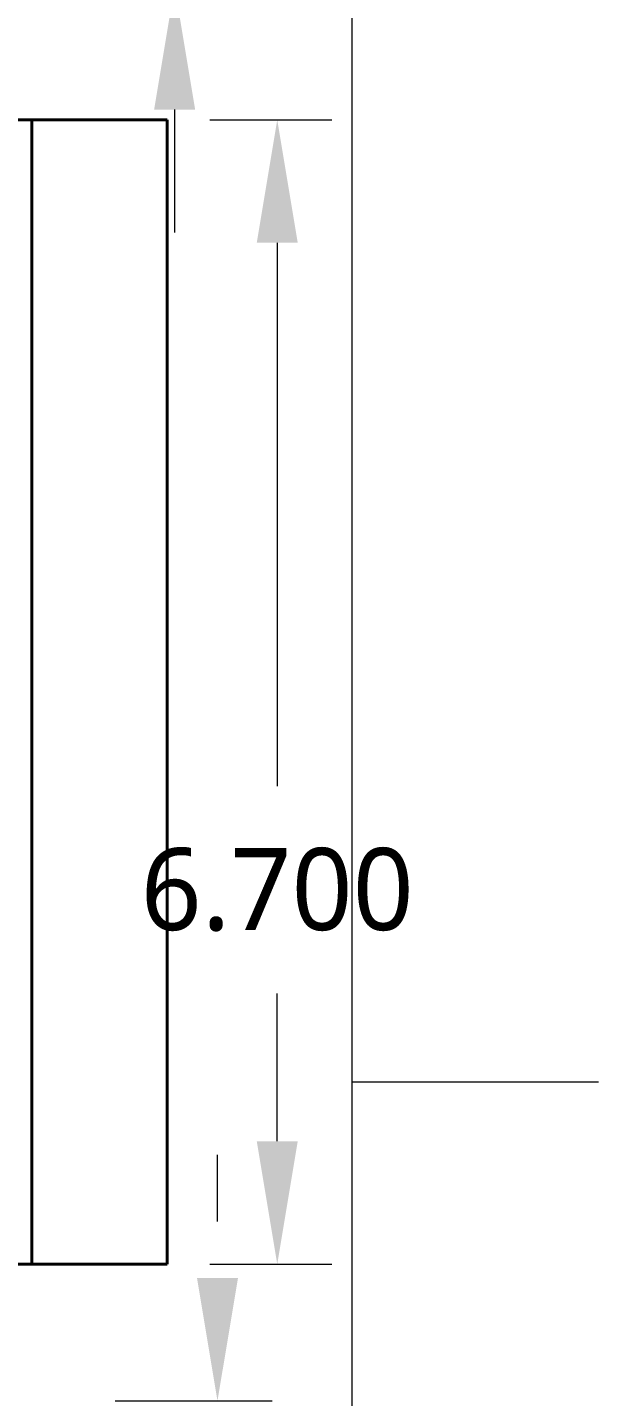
# Model space of a CAD drawing. Header units: inches. Extents: x 0 to 11, y 0 to 8.5.
# Drawn here: x 10.164 to 11, y 3.789 to 5.793 of the extents above; entities that cross this region are included whole.
import ezdxf

# ---------------------------------------------------------------- set-up
doc = ezdxf.new("R2010")
doc.units = ezdxf.units.IN
doc.header["$LTSCALE"] = 0.5
doc.header["$MEASUREMENT"] = 0
doc.header["$PDMODE"] = 33
doc.header["$PDSIZE"] = 0.03937
for name, color, linetype, lineweight in [('ANNOTATION_TEXT', 7, 'Continuous', 25), ('BORDER_FRAME', 7, 'Continuous', 15), ('BORDER_ZONES', 7, 'Continuous', 15), ('Visible', 7, 'Continuous', 40)]:
    doc.layers.add(name, color=color, linetype=linetype, lineweight=lineweight)
doc.styles.add('Onshape-Standard-Dimension', font='')
doc.styles.get('Onshape-Standard-Dimension').set_extended_font_data('Noto Sans')
doc.dimstyles.new('Onshape-Standard$0', dxfattribs={"dimtxt": 0.12, "dimasz": 0.18, "dimexe": 0.08, "dimexo": 0.0625, "dimgap": 0.09, "dimtad": 0, "dimtih": 1, "dimtoh": 1, "dimdec": 3, "dimzin": 7, "dimdsep": 46, "dimtxsty": 'Onshape-Standard-Dimension', "dimcen": 0.09, "dimclrd": 7, "dimclre": 7, "dimclrt": 7, "dimadec": 1, "dimazin": 0, "dimtfac": 1, "dimtdec": 3, "dimtofl": 0, "dimtmove": 0, "dimatfit": 3, "dimfxl": 0, "dimtolj": 1, "dimtzin": 7, "dimlwd": 13, "dimlwe": 13, "dimarcsym": 0})

# ---------------------------------------------------------------- blocks, each defined once
blk = doc.blocks.new('*D2')
at = {"layer": 'ANNOTATION_TEXT', "color": 7, "lineweight": 13}
for p, q in [((10.4312, 5.658), (10.6099, 5.658)), ((10.5299, 5.478), (10.5299, 4.6828)), ((10.5299, 4.163), (10.5299, 4.379)), ((10.4312, 3.983), (10.6099, 3.983))]:
    blk.add_line(p, q, dxfattribs=at)
at = {"layer": 'ANNOTATION_TEXT', "color": 7}
for points in [[(10.5599, 5.478), (10.4999, 5.478), (10.5299, 5.658)], [(10.4999, 4.163), (10.5599, 4.163), (10.5299, 3.983)]]:
    blk.add_solid(points, dxfattribs=at)
at = {"layer": 'Defpoints', "color": 0}
for p in [(10.3687, 5.658), (10.3687, 3.983), (10.5299, 3.983), (10.5299, 3.983)]:
    blk.add_point(p, dxfattribs=at)
at = {"layer": 'ANNOTATION_TEXT', "color": 7, "insert": (10.5299, 4.5309), "char_height": 0.12, "attachment_point": 5, "style": 'Onshape-Standard-Dimension'}
blk.add_mtext('\\A1;6.700', dxfattribs=at)
blk = doc.blocks.new('*D4')
at = {"layer": 'ANNOTATION_TEXT', "color": 7, "lineweight": 13}
for p, q in [((10.4425, 4.0455), (10.4425, 4.143)), ((10.2927, 3.783), (10.5225, 3.783)), ((10.2927, 2.283), (10.5225, 2.283)), ((10.4425, 2.103), (10.4425, 1.923))]:
    blk.add_line(p, q, dxfattribs=at)
at = {"layer": 'ANNOTATION_TEXT', "color": 7}
for points in [[(10.4125, 3.963), (10.4725, 3.963), (10.4425, 3.783)], [(10.4725, 2.103), (10.4125, 2.103), (10.4425, 2.283)]]:
    blk.add_solid(points, dxfattribs=at)
at = {"layer": 'Defpoints', "color": 0}
for p in [(10.2302, 3.783), (10.4425, 3.783), (10.4425, 3.783), (10.2302, 2.283)]:
    blk.add_point(p, dxfattribs=at)
at = {"layer": 'ANNOTATION_TEXT', "color": 7, "insert": (10.4425, 3.4563), "char_height": 0.12, "attachment_point": 5, "style": 'Onshape-Standard-Dimension'}
blk.add_mtext('\\A1;6.000', dxfattribs=at)
blk = doc.blocks.new('*D7')
at = {"layer": 'ANNOTATION_TEXT', "color": 7, "lineweight": 13}
for p, q in [((10.3798, 6.1455), (10.3798, 6.3255)), ((10.3606, 5.9655), (10.4598, 5.9655)), ((10.3606, 5.853), (10.4598, 5.853)), ((10.3798, 5.673), (10.3798, 5.493))]:
    blk.add_line(p, q, dxfattribs=at)
at = {"layer": 'ANNOTATION_TEXT', "color": 7}
for points in [[(10.3498, 6.1455), (10.4098, 6.1455), (10.3798, 5.9655)], [(10.4098, 5.673), (10.3498, 5.673), (10.3798, 5.853)]]:
    blk.add_solid(points, dxfattribs=at)
at = {"layer": 'Defpoints', "color": 0}
for p in [(10.2981, 5.9655), (10.2981, 5.853), (10.3798, 5.853), (10.3798, 5.853)]:
    blk.add_point(p, dxfattribs=at)
at = {"layer": 'ANNOTATION_TEXT', "color": 7, "insert": (10.3798, 5.9093), "char_height": 0.12, "attachment_point": 5, "style": 'Onshape-Standard-Dimension'}
blk.add_mtext('\\A1;.450', dxfattribs=at)

msp = doc.modelspace()

# ---------------------------------------------------------------- linework, layer by layer
at = {"layer": 'BORDER_FRAME'}
msp.add_line((10.639, 8.12), (10.639, 0.38), dxfattribs=at)
at = {"layer": 'BORDER_ZONES'}
msp.add_line((10.639, 4.25), (11, 4.25), dxfattribs=at)
at = {"layer": 'Visible'}
for p, q in [((10.17084, 5.65805), (10.13397, 5.65805)), ((10.36866, 5.65805), (10.17084, 5.65805)), ((10.17084, 5.65805), (10.17084, 3.98305)), ((10.36866, 5.65805), (10.36866, 3.98305)), ((10.17084, 3.98305), (10.13397, 3.98305)), ((10.36866, 3.98305), (10.17084, 3.98305))]:
    msp.add_line(p, q, dxfattribs=at)

# ---------------------------------------------------------------- dimensions: what is measured, and where the dimension line sits
at = {"layer": 'ANNOTATION_TEXT'}
for base, p1, p2, picture, middle in [((10.37983, 5.85305), (10.2981, 5.96555, -0.43143), (10.2981, 5.85305, -0.43143), '*D7', (10.37983, 5.9093)), ((10.52995, 3.98305), (10.36866, 5.65805, -0.4262), (10.36866, 3.98305, -0.4262), '*D2', (10.52995, 4.5309)), ((10.44248, 3.78305), (10.23024, 2.28305, -0.48135), (10.23024, 3.78305, -0.48135), '*D4', (10.44248, 3.45627))]:
    dim = msp.add_linear_dim(base=base, p1=p1, p2=p2, angle=90, dimstyle='Onshape-Standard$0', override={"dimscale": 1, "dimlfac": 4, "dimpost": ''}, dxfattribs=at)
    dim.commit()
    dim.dimension.update_dxf_attribs({"geometry": picture, "text_midpoint": middle, "dimtype": 160})

doc.saveas('drawing.dxf')
